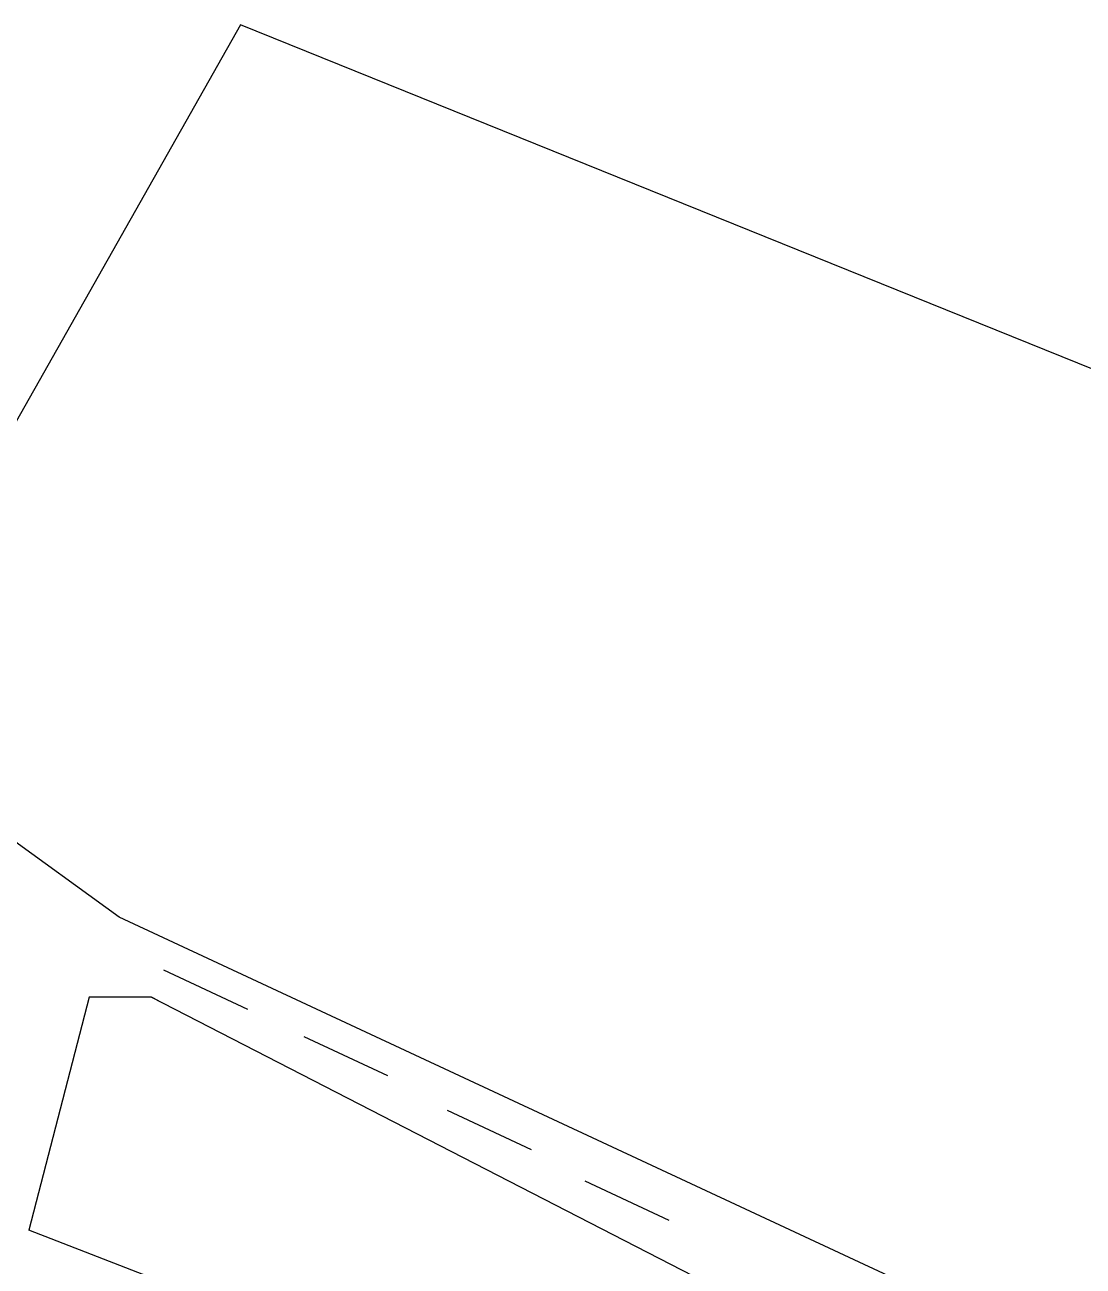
# Model space of a CAD drawing. Header units: millimetres. Extents: x 4028 to 9411, y 1490 to 4747.
# Drawn here: x 6310 to 7319, y 3564 to 4747 of the extents above; entities that cross this region are included whole.
import ezdxf

# ---------------------------------------------------------------- set-up
doc = ezdxf.new("R2010")
doc.units = ezdxf.units.MM

msp = doc.modelspace()

# ---------------------------------------------------------------- linework, layer by layer
for p, q in [((6515.7, 4747.4), (6117.9, 4044.8)), ((7965.2, 4161.7), (6515.7, 4747.4)), ((6442.3, 3846.7), (6522.2, 3809.4)), ((6371.3, 3820.6), (6313.7, 3598.7)), ((6430.7, 3820.6), (6371.3, 3820.6)), ((6437.3, 3817.1), (6430.7, 3820.6)), ((6430.7, 3820.6), (6994.7, 3530.8)), ((6437.3, 3817.1), (6437.3, 3817.1)), ((6575.8, 3783.3), (6655.7, 3746.1)), ((6712.7, 3713), (6792.6, 3675.7)), ((6843.8, 3645.6), (6923.7, 3608.3))]:
    msp.add_line(p, q)
for points in [[(7227.3, 3511.2), (6400.1, 3896.9), (6287.9, 3978.3), (6117.9, 4044.8), (6036.5, 3996.8), (5966.3, 3764.2), (5944.7, 3692.7)], [(6928.3, 3360), (6313.7, 3598.7)]]:
    msp.add_lwpolyline(points)

doc.saveas('drawing.dxf')
